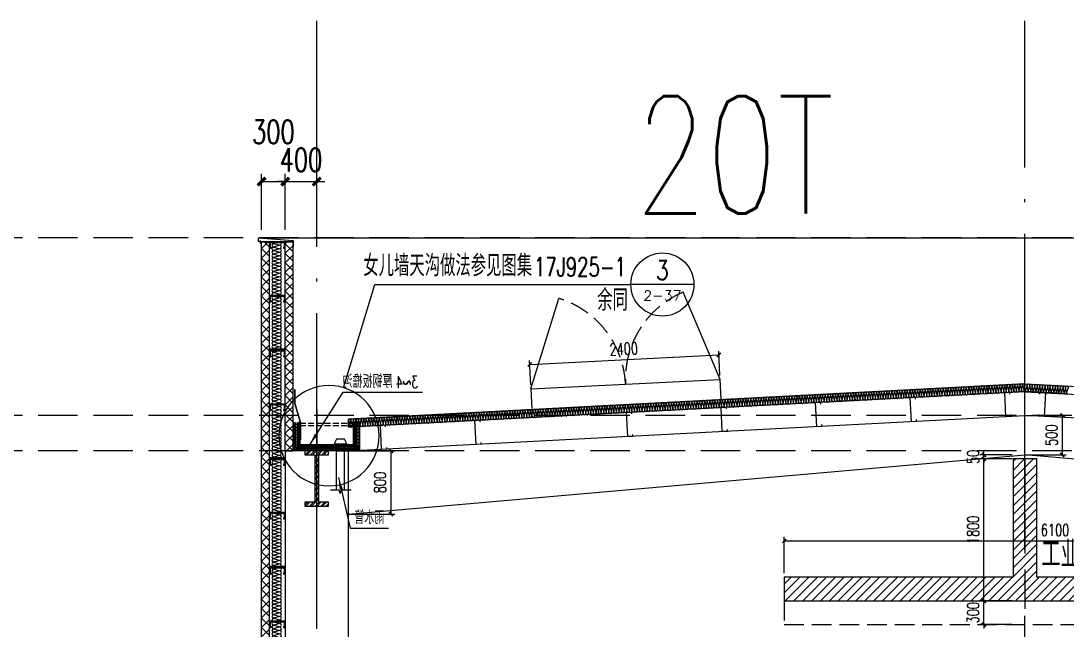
# Model space of a CAD drawing. Extents: x -1899985 to -450366, y 556196 to 2151267.
# Drawn here: x -676970 to -663710, y 581788 to 589505 of the extents above; entities that cross this region are included whole.
import ezdxf
from ezdxf.enums import TextEntityAlignment as Align

# ---------------------------------------------------------------- set-up
doc = ezdxf.new("R2010")
doc.units = 0
doc.header["$LTSCALE"] = 1000
doc.header["$MEASUREMENT"] = 0
for name, pattern in [('__DASH', [0.35, 0.25, -0.1]), ('DASH', [0.35, 0.25, -0.1]), ('DOTE', [2.42, 2, -0.2, 0.02, -0.2])]:
    doc.linetypes.add(name, pattern=pattern)
doc.layers.get('Defpoints').update_dxf_attribs({"color": 210})
for name, color, linetype in [('A-AXIS-DOTE', 14, 'DOTE'), ('A-AXIS-DP', 126, 'Continuous'), ('A-AXIS-SYMB', 3, 'Continuous'), ('A-HATCH-2', 251, 'Continuous'), ('A-LIN-V', 9, 'Continuous'), ('A-SFCE', 30, 'Continuous'), ('AS-COLN', 6, 'Continuous'), ('AS-WALL', 40, 'Continuous'), ('COLUMN', 9, 'Continuous'), ('DIM_LEAD', 3, 'Continuous'), ('DIM_SYMB', 3, 'Continuous'), ('PUB_HATCH', 8, 'Continuous'), ('PUB_TEXT', 7, 'Continuous'), ('建-墙-填充', 8, 'Continuous'), ('建-尺寸', 3, 'Continuous'), ('建-文字', 7, 'Continuous'), ('建-柱-钢', 9, 'Continuous')]:
    doc.layers.add(name, color=color, linetype=linetype)
doc.styles.add('_TCH_DIM', font='SIMPLEX', dxfattribs={"bigfont": 'GBCBIG'})
doc.styles.add('_TCH_DIM_T3', font='SIMPLEX', dxfattribs={"width": 0.705882, "bigfont": 'GBCBIG'})
doc.styles.add('A-DIM_T3', font='SIMPLEX', dxfattribs={"width": 0.705882, "bigfont": 'GBCBIG'})
doc.styles.add('A-STANDARD', font='SIMPLEX', dxfattribs={"bigfont": 'GBCBIG'})
doc.dimstyles.new('_TCH_ARCH&&100', dxfattribs={"dimtxt": 297.5, "dimasz": 100, "dimexe": 100, "dimexo": 100, "dimgap": 126.25, "dimtad": 1, "dimdec": 0, "dimzin": 0, "dimdsep": 46, "dimtxsty": '_TCH_DIM_T3', "dimblk": 'ARCHTICK', "dimcen": 0.09, "dimclrt": 7, "dimazin": 2, "dimtfac": 1, "dimtdec": 0, "dimtix": 1, "dimtmove": 2, "dimatfit": 3, "dimfxl": 0, "dimtolj": 1, "dimtzin": 0, "dimarcsym": 0})
doc.dimstyles.new('A-DIM&&50', dxfattribs={"dimtxt": 148.75, "dimasz": 50, "dimexe": 50, "dimexo": 50, "dimgap": 63.125, "dimtad": 1, "dimdec": 0, "dimzin": 0, "dimdsep": 46, "dimtxsty": 'A-DIM_T3', "dimblk": 'ARCHTICK', "dimcen": 0.09, "dimclrt": 7, "dimazin": 2, "dimtfac": 1, "dimtdec": 0, "dimtix": 1, "dimtmove": 2, "dimatfit": 3, "dimfxl": 0, "dimtolj": 1, "dimtzin": 0, "dimarcsym": 0})
pattern_1 = [(45, (60, 0), (-60.000061, 60.000061), []), (135, (60, 0), (-60.000061, -60.000061), [])]

# ---------------------------------------------------------------- blocks, each defined once
blk = doc.blocks.new('G$CBF9D2CED')
at = {"layer": '建-墙-填充'}
h = blk.add_hatch(dxfattribs=at)
h.set_pattern_fill('金属', color=256, scale=20, style=0)
h.set_pattern_definition([(45, (0, 0), (-35.3553, 35.3553), []), (45, (23.57, 0), (-35.3553, 35.3553), [])])
h.paths.add_polyline_path([(-150, 0), (-150, -50), (-25, -50), (-25, -650), (-150, -650), (-150, -700), (150, -700), (150, -650), (25, -650), (25, -50), (150, -50), (150, 0)])
at = {"layer": '建-柱-钢'}
for p, q in [((-150, 0), (-150, -50)), ((150, 0), (-150, 0)), ((150, -50), (150, 0)), ((-150, -50), (-25, -50)), ((-25, -50), (-25, -650)), ((25, -650), (25, -50)), ((25, -50), (150, -50)), ((-25, -650), (-150, -650)), ((-150, -650), (-150, -700)), ((150, -650), (25, -650)), ((150, -700), (150, -650)), ((-150, -700), (150, -700))]:
    blk.add_line(p, q, dxfattribs=at)
blk = doc.blocks.new('_ArchTick')
at = {"color": 0, "linetype": 'ByBlock', "const_width": 0.4}
blk.add_lwpolyline([(-0.5, -0.5), (0.5, 0.5)], dxfattribs=at)
blk = doc.blocks.new('*D485')
at = {"layer": 'Defpoints', "color": 0}
for p in [(-520, 2150), (-110, 2150), (-110, 2100)]:
    blk.add_point(p, dxfattribs=at)
at = {"layer": '建-尺寸', "color": 0, "lineweight": -2}
for p, q in [((-160, 2150), (-570, 2150)), ((-520, 2150), (-520, 2200)), ((-520, 2100), (-520, 2150)), ((-160, 2100), (-570, 2100)), ((-520, 2100), (-520, 2050))]:
    blk.add_line(p, q, dxfattribs=at)
at = {"layer": '建-尺寸', "color": 0, "lineweight": -2, "xscale": 50, "yscale": 50, "zscale": 50}
for p, rotation in [((-520, 2150), 270), ((-520, 2100), 90)]:
    blk.add_blockref('_ArchTick', p, dxfattribs=dict(at, rotation=rotation))
at = {"layer": '建-尺寸', "color": 7, "insert": (-657, 2125), "char_height": 148.8, "attachment_point": 5, "rotation": 90, "style": 'A-DIM_T3'}
blk.add_mtext('\\A1;50', dxfattribs=at)
blk = doc.blocks.new('*D486')
at = {"layer": 'Defpoints', "color": 0}
for p in [(-520, 2100), (-110, 2100), (-110, 300)]:
    blk.add_point(p, dxfattribs=at)
at = {"layer": '建-尺寸', "color": 0, "lineweight": -2}
for p, q in [((-160, 2100), (-570, 2100)), ((-520, 300), (-520, 2100)), ((-160, 300), (-570, 300))]:
    blk.add_line(p, q, dxfattribs=at)
at = {"layer": '建-尺寸', "color": 0, "lineweight": -2, "xscale": 50, "yscale": 50, "zscale": 50}
for p, rotation in [((-520, 2100), 90), ((-520, 300), 270)]:
    blk.add_blockref('_ArchTick', p, dxfattribs=dict(at, rotation=rotation))
at = {"layer": '建-尺寸', "color": 7, "insert": (-657, 1200), "char_height": 148.8, "attachment_point": 5, "rotation": 90, "style": 'A-DIM_T3'}
blk.add_mtext('\\A1;1800', dxfattribs=at)
blk = doc.blocks.new('*D487')
at = {"layer": 'Defpoints', "color": 0}
for p in [(-520, 300), (-110, 300), (-110, 0)]:
    blk.add_point(p, dxfattribs=at)
at = {"layer": '建-尺寸', "color": 0, "lineweight": -2}
for p, q in [((-160, 300), (-570, 300)), ((-520, 300), (-520, 350)), ((-520, 0), (-520, 300)), ((-160, 0), (-570, 0)), ((-520, 0), (-520, -50))]:
    blk.add_line(p, q, dxfattribs=at)
at = {"layer": '建-尺寸', "color": 0, "lineweight": -2, "xscale": 50, "yscale": 50, "zscale": 50}
for p, rotation in [((-520, 300), 270), ((-520, 0), 90)]:
    blk.add_blockref('_ArchTick', p, dxfattribs=dict(at, rotation=rotation))
at = {"layer": '建-尺寸', "color": 7, "insert": (-657, 150), "char_height": 148.8, "attachment_point": 5, "rotation": 90, "style": 'A-DIM_T3'}
blk.add_mtext('\\A1;300', dxfattribs=at)
blk = doc.blocks.new('*D488')
at = {"layer": 'Defpoints', "color": 0}
for p in [(3050, 1060), (-3050, 600), (3050, 600)]:
    blk.add_point(p, dxfattribs=at)
at = {"layer": '建-尺寸', "color": 0, "lineweight": -2}
for p, q in [((-3050, 650), (-3050, 1110)), ((3050, 650), (3050, 1110)), ((-3050, 1060), (3050, 1060))]:
    blk.add_line(p, q, dxfattribs=at)
at = {"layer": '建-尺寸', "color": 0, "lineweight": -2, "xscale": 50, "yscale": 50, "zscale": 50, "rotation": 180}
blk.add_blockref('_ArchTick', (-3050, 1060), dxfattribs=at)
at = {"layer": '建-尺寸', "color": 0, "lineweight": -2, "xscale": 50, "yscale": 50, "zscale": 50}
blk.add_blockref('_ArchTick', (3050, 1060), dxfattribs=at)
at = {"layer": '建-尺寸', "color": 7, "insert": (382, 1198), "char_height": 148.8, "attachment_point": 5, "style": 'A-DIM_T3'}
blk.add_mtext('\\A1;6100', dxfattribs=at)
blk = doc.blocks.new('CURVEPATTERNLIB$SYSLIB$岩棉板')
at = {"color": 0}
for p, q in [((0, -17), (12, -67)), ((12, -67), (24, -17))]:
    blk.add_line(p, q, dxfattribs=at)
for centre, start, end in [((12, -17), 0, 180), ((0, -67), 270, 0), ((24, -67), 180, 270)]:
    blk.add_arc(centre, 12, start, end, dxfattribs=at)
blk = doc.blocks.new('*D534')
at = {"layer": 'Defpoints', "color": 0}
for p in [(-759830, 584507), (-759305, 584507), (-759830, 584007)]:
    blk.add_point(p, dxfattribs=at)
at = {"layer": '建-尺寸', "color": 0, "lineweight": -2}
for p, q in [((-759780, 584507), (-759255, 584507)), ((-759305, 584007), (-759305, 584507)), ((-759780, 584007), (-759255, 584007))]:
    blk.add_line(p, q, dxfattribs=at)
at = {"layer": '建-尺寸', "color": 0, "lineweight": -2, "xscale": 50, "yscale": 50, "zscale": 50}
for p, rotation in [((-759305, 584507), 90), ((-759305, 584007), 270)]:
    blk.add_blockref('_ArchTick', p, dxfattribs=dict(at, rotation=rotation))
at = {"layer": '建-尺寸', "color": 7, "insert": (-759442, 584257), "char_height": 148.8, "attachment_point": 5, "rotation": 90, "style": 'A-DIM_T3'}
blk.add_mtext('\\A1;500', dxfattribs=at)
blk = doc.blocks.new('*D536')
at = {"layer": 'Defpoints', "color": 0}
for p in [(-768405, 584057), (-767814, 584057), (-768405, 583257)]:
    blk.add_point(p, dxfattribs=at)
at = {"layer": '建-尺寸', "color": 0, "lineweight": -2}
for p, q in [((-768355, 584057), (-767764, 584057)), ((-767814, 583257), (-767814, 584057)), ((-768355, 583257), (-767764, 583257))]:
    blk.add_line(p, q, dxfattribs=at)
at = {"layer": '建-尺寸', "color": 0, "lineweight": -2, "xscale": 50, "yscale": 50, "zscale": 50}
for p, rotation in [((-767814, 584057), 90), ((-767814, 583257), 270)]:
    blk.add_blockref('_ArchTick', p, dxfattribs=dict(at, rotation=rotation))
at = {"layer": '建-尺寸', "color": 7, "insert": (-767952, 583657), "char_height": 148.8, "attachment_point": 5, "rotation": 90, "style": 'A-DIM_T3'}
blk.add_mtext('\\A1;800', dxfattribs=at)
blk = doc.blocks.new('*D539')
at = {"layer": 'Defpoints', "color": 0}
for p in [(-1772730, 580856), (-1772720, 580546), (-1775119, 580472)]:
    blk.add_point(p, dxfattribs=at)
at = {"layer": '建-尺寸', "color": 0, "lineweight": -2}
for p, q in [((-1772722, 580596), (-1772731, 580906)), ((-1775121, 580522), (-1775130, 580832)), ((-1775129, 580782), (-1772730, 580856))]:
    blk.add_line(p, q, dxfattribs=at)
at = {"layer": '建-尺寸', "color": 0, "lineweight": -2, "xscale": 50, "yscale": 50, "zscale": 50}
for p, rotation in [((-1775129, 580782), 181.7756994795312), ((-1772730, 580856), 1.775699479531219)]:
    blk.add_blockref('_ArchTick', p, dxfattribs=dict(at, rotation=rotation))
at = {"layer": '建-尺寸', "color": 7, "insert": (-1773934, 580956), "char_height": 148.8, "attachment_point": 5, "rotation": 1.7757, "style": 'A-DIM_T3'}
blk.add_mtext('\\A1;2400', dxfattribs=at)
blk = doc.blocks.new('$LinePat$岩棉板')
at = {"color": 0}
for p, q in [((0, -17), (12, -67)), ((12, -67), (24, -17))]:
    blk.add_line(p, q, dxfattribs=at)
for points in [[(24, -1.5), (0, -1.5)], [(24, -84), (0, -84)]]:
    blk.add_lwpolyline(points)
for centre, start, end in [((12, -17), 0, 180), ((0, -67), 270, 0), ((24, -67), 180, 270)]:
    blk.add_arc(centre, 12, start, end, dxfattribs=at)
blk = doc.blocks.new('e5345454')
at = {"layer": 'A-LIN-V'}
h = blk.add_hatch(dxfattribs=at)
h.set_pattern_fill('金属', color=256, scale=10)
h.set_pattern_definition([(45, (350, 0), (-17.67766953, 17.67766953), []), (45, (361.785, 0), (-17.67766953, 17.67766953), [])])
h.paths.add_polyline_path([(1161309, -3405469), (1161299, -3405469), (1161299, -3405769), (1161999, -3405769), (1161999, -3405469), (1161989, -3405469), (1161989, -3405759), (1161309, -3405759)])
at = {"layer": 'A-AXIS-DOTE', "linetype": '__DASH', "ltscale": 2}
blk.add_line((1161774, -3405320), (1161774, -3406120), dxfattribs=at)
at = {"layer": 'A-LIN-V'}
for points in [[(1161309, -3405469), (1161299, -3405469), (1161299, -3405769), (1161999, -3405769), (1161999, -3405469), (1161989, -3405469), (1161989, -3405469), (1161989, -3405469), (1161989, -3405759), (1161309, -3405759), (1161309, -3405469)], [(1161394, -3405749), (1161424, -3405690), (1161524, -3405690), (1161554, -3405749), (1161394, -3405749)], [(1161426, -3405749), (1161426, -3406338)], [(1161526, -3405749), (1161526, -3406338)]]:
    blk.add_lwpolyline(points, dxfattribs=at)
at = {"layer": 'A-LIN-V', "linetype": 'DASH', "ltscale": 0.3}
for points in [[(1161989, -3405489), (1161309, -3405489)], [(1161989, -3405519), (1161309, -3405519)]]:
    blk.add_lwpolyline(points, dxfattribs=at)
at = {"layer": 'DIM_LEAD'}
for p, q in [((1161440, -3405093), (1160432, -3405093)), ((1161862, -3405760), (1161440, -3405093)), ((1161498, -3406175), (1161350, -3406817)), ((1161350, -3406817), (1160864, -3406817))]:
    blk.add_line(p, q, dxfattribs=at)
for points in [[(1161862, -3405760, 0, 40, 0), (1161782, -3405633, 0, 0, 0)], [(1161498, -3406175, 0, 40, 0), (1161464, -3406321, 0, 0, 0)]]:
    blk.add_lwpolyline(points, format="xyseb", dxfattribs=at)
at = {"layer": 'DIM_SYMB'}
blk.add_lwpolyline([(1161339, -3406338), (1161447, -3406338), (1161462, -3406296), (1161477, -3406380), (1161492, -3406338), (1161599, -3406338)], dxfattribs=at)
at = {"layer": 'A-LIN-V', "yscale": 0.7272727272727273, "zscale": 0.7272727272727273}
for p, xscale, rotation in [((1161229, -3405479), -0.7499999999999999, 90), ((1161229, -3405497), -0.7499999999999999, 90), ((1161229, -3405515), -0.7499999999999999, 90), ((1161229, -3405533), -0.7499999999999999, 90), ((1161229, -3405551), -0.7499999999999999, 90), ((1161229, -3405569), -0.7499999999999999, 90), ((1161229, -3405587), -0.7499999999999999, 90), ((1162069, -3405479), 0.7499999999999999, 270), ((1162069, -3405497), 0.7499999999999999, 270), ((1162069, -3405515), 0.7499999999999999, 270), ((1162069, -3405533), 0.7499999999999999, 270), ((1162069, -3405551), 0.7499999999999999, 270), ((1162069, -3405569), 0.7499999999999999, 270), ((1162069, -3405587), 0.7499999999999999, 270), ((1161229, -3405605), -0.7499999999999999, 90), ((1161229, -3405623), -0.7499999999999999, 90), ((1161229, -3405641), -0.7499999999999999, 90), ((1161229, -3405659), -0.7499999999999999, 90), ((1161229, -3405677), -0.7499999999999999, 90), ((1161229, -3405695), -0.7499999999999999, 90), ((1161229, -3405713), -0.7499999999999999, 90), ((1162069, -3405605), 0.7499999999999999, 270), ((1162069, -3405623), 0.7499999999999999, 270), ((1162069, -3405641), 0.7499999999999999, 270), ((1162069, -3405659), 0.7499999999999999, 270), ((1162069, -3405677), 0.7499999999999999, 270), ((1162069, -3405695), 0.7499999999999999, 270), ((1162069, -3405713), 0.7499999999999999, 270), ((1161229, -3405839), -0.7682291666666666, 180), ((1161229, -3405731), -0.7499999999999999, 90), ((1161229, -3405749), -0.7499999999999999, 90), ((1161229, -3405767), -0.7499999999999999, 90), ((1161229, -3405785), -0.7499999999999999, 90), ((1161229, -3405803), -0.7499999999999999, 90), ((1161229, -3405821), -0.7499999999999999, 90), ((1161247, -3405839), -0.7682291666666666, 180), ((1161265, -3405839), -0.7682291666666666, 180), ((1161284, -3405839), -0.7682291666666666, 180), ((1161302, -3405839), -0.7682291666666666, 180), ((1161321, -3405839), -0.7682291666666666, 180), ((1161339, -3405839), -0.7682291666666666, 180), ((1161358, -3405839), -0.7682291666666666, 180), ((1161376, -3405839), -0.7682291666666666, 180), ((1161395, -3405839), -0.7682291666666666, 180), ((1161413, -3405839), -0.7682291666666666, 180), ((1161431, -3405839), -0.7682291666666666, 180), ((1161450, -3405839), -0.7682291666666666, 180), ((1161468, -3405839), -0.7682291666666666, 180), ((1161487, -3405839), -0.7682291666666666, 180), ((1161505, -3405839), -0.7682291666666666, 180), ((1161541, -3405839), 0.73252688172043, 180), ((1161559, -3405839), 0.73252688172043, 180), ((1161576, -3405839), 0.73252688172043, 180), ((1161594, -3405839), 0.73252688172043, 180), ((1161611, -3405839), 0.73252688172043, 180), ((1161629, -3405839), 0.73252688172043, 180), ((1161647, -3405839), 0.73252688172043, 180), ((1161664, -3405839), 0.73252688172043, 180), ((1161682, -3405839), 0.73252688172043, 180), ((1161699, -3405839), 0.73252688172043, 180), ((1161717, -3405839), 0.73252688172043, 180), ((1161735, -3405839), 0.73252688172043, 180), ((1161752, -3405839), 0.73252688172043, 180), ((1161770, -3405839), 0.73252688172043, 180), ((1161787, -3405839), 0.73252688172043, 180), ((1161805, -3405839), 0.73252688172043, 180), ((1161822, -3405839), 0.73252688172043, 180), ((1161840, -3405839), 0.73252688172043, 180), ((1161858, -3405839), 0.73252688172043, 180), ((1161875, -3405839), 0.73252688172043, 180), ((1161893, -3405839), 0.73252688172043, 180), ((1161910, -3405839), 0.73252688172043, 180), ((1161928, -3405839), 0.73252688172043, 180), ((1161946, -3405839), 0.73252688172043, 180), ((1161963, -3405839), 0.73252688172043, 180), ((1161981, -3405839), 0.73252688172043, 180), ((1161998, -3405839), 0.73252688172043, 180), ((1162016, -3405839), 0.73252688172043, 180), ((1162069, -3405731), 0.7499999999999999, 270), ((1162069, -3405749), 0.7499999999999999, 270), ((1162069, -3405767), 0.7499999999999999, 270), ((1162069, -3405785), 0.7499999999999999, 270), ((1162069, -3405803), 0.7499999999999999, 270), ((1162069, -3405821), 0.7499999999999999, 270), ((1162033, -3405839), 0.73252688172043, 180), ((1162051, -3405839), 0.73252688172043, 180), ((1162069, -3405839), 0.73252688172043, 180)]:
    blk.add_blockref('$LinePat$岩棉板', p, dxfattribs=dict(at, xscale=xscale, rotation=rotation))
at = {"layer": 'PUB_TEXT', "style": '_TCH_DIM', "width": 0.705882}
blk.add_text('3~4', height=148.8, dxfattribs=at).set_placement((1160484, -3405041))
at = {"layer": 'PUB_TEXT', "style": '_TCH_DIM'}
for s, p in [('厚钢板檐沟', (1160814, -3405041)), ('雨水管', (1160917, -3406765))]:
    blk.add_text(s, height=168.8, dxfattribs=at).set_placement(p)
blk = doc.blocks.new('w432432')
at = {"layer": 'A-LIN-V', "color": 3, "const_width": 20}
blk.add_lwpolyline([(-1779789, 580840), (-1779789, 580660), (-1779715, 580413), (-1779715, 580194)], dxfattribs=at)
blk = doc.blocks.new('G$C59B9C3A2')
at = {"layer": 'A-LIN-V'}
blk.add_lwpolyline([(79, -17), (-334, -17)], dxfattribs=at)
at = {"layer": 'AS-WALL'}
blk.add_lwpolyline([(-334, -38), (-334, -5), (-358, -17), (-358, 33), (79, 0), (79, -84)], dxfattribs=at)
blk = doc.blocks.new('CURVEPATTERNLIB$SYSLIB$防水材料1')
at = {"layer": 'PUB_HATCH'}
h = blk.add_hatch(dxfattribs=at)
h.set_pattern_fill('ANSI31', color=256, scale=10, angle=90, style=0)
h.set_pattern_definition([(45, (-196995.837, -685381.036), (11.22532015, -11.22532015), [])])
h.paths.add_polyline_path([(35, 0), (0, 0), (0, -100), (35, -100), (35, -90), (30, -90), (30, -95), (5, -95), (5, -5), (30, -5), (30, -10), (35, -10)])
h = blk.add_hatch(dxfattribs=at)
h.set_pattern_fill('ANSI31', color=256, scale=10, angle=90, style=0)
h.set_pattern_definition([(45, (-196695.837, -685381.036), (11.22532015, -11.22532015), [])])
h.paths.add_polyline_path([(335, 0), (300, 0), (300, -100), (335, -100), (335, -90), (330, -90), (330, -95), (305, -95), (305, -5), (330, -5), (330, -10), (335, -10)])
at = {"layer": 'A-LIN-V', "extrusion": (-3.26108e-18, 2.41725e-31, -1)}
blk.add_line((600, 0), (600, -100), dxfattribs=at)
at = {"layer": 'A-LIN-V'}
for p, q in [((30, -10), (35, -10)), ((330, -10), (335, -10)), ((30, -90), (35, -90)), ((330, -90), (335, -90))]:
    blk.add_line(p, q, dxfattribs=at)
at = {"layer": 'A-LIN-V', "extrusion": (-3.26108e-18, 2.41725e-31, -1)}
for points in [[(-35, -10), (-35, 0), (0, 0), (0, -100), (-35, -100), (-35, -90)], [(-335, -10), (-335, 0), (-300, 0), (-300, -100), (-335, -100), (-335, -90)], [(-30, -10), (-30, -5), (-5, -5), (-5, -95), (-30, -95), (-30, -90)], [(-330, -10), (-330, -5), (-305, -5), (-305, -95), (-330, -95), (-330, -90)]]:
    blk.add_lwpolyline(points, dxfattribs=at)
at = {"layer": 'A-LIN-V', "xscale": 0.8142221102150538, "yscale": 0.8108108108108109, "zscale": 0.8142221102150538}
for p in [(0, -20.1), (19.5, -20.1), (39.1, -20.1), (58.6, -20.1), (78.2, -20.1), (97.7, -20.1), (117.2, -20.1), (136.8, -20.1), (156.3, -20.1), (175.9, -20.1), (195.4, -20.1), (215, -20.1), (234.5, -20.1), (254, -20.1), (273.6, -20.1), (293.1, -20.1), (312.7, -20.1), (332.2, -20.1), (351.7, -20.1), (371.3, -20.1), (390.8, -20.1), (410.4, -20.1), (429.9, -20.1), (449.5, -20.1), (469, -20.1), (488.5, -20.1), (508.1, -20.1), (527.6, -20.1), (547.2, -20.1), (566.7, -20.1), (586.2, -20.1)]:
    blk.add_blockref('CURVEPATTERNLIB$SYSLIB$岩棉板', p, dxfattribs=at)
blk = doc.blocks.new('e54645')
at = {"layer": 'PUB_HATCH'}
h = blk.add_hatch(dxfattribs=at)
h.set_pattern_fill('多孔材料', color=256, scale=30, style=0)
h.set_pattern_definition(pattern_1)
h.paths.add_polyline_path([(-1138445, 580407), (-1138445, 585907), (-1138545, 585907), (-1138545, 580407)])
h = blk.add_hatch(dxfattribs=at)
h.set_pattern_fill('多孔材料', color=256, scale=30, style=0)
h.set_pattern_definition(pattern_1)
h.paths.add_polyline_path([(-1138145, 583257), (-1138145, 585907), (-1138245, 585907), (-1138245, 583257)])
at = {"layer": 'AS-WALL'}
for p, q in [((-1138545, 580407), (-1138545, 585907)), ((-1138545, 585907), (-1138445, 585907)), ((-1138445, 580407), (-1138445, 585907)), ((-1138245, 583257), (-1138245, 585907)), ((-1138245, 585907), (-1138145, 585907)), ((-1138145, 583257), (-1138145, 585907)), ((-1138245, 583257), (-1138145, 583257))]:
    blk.add_line(p, q, dxfattribs=at)
at = {"layer": 'COLUMN'}
blk.add_lwpolyline([(-1138245, 582457), (-1138245, 567627)], dxfattribs=at)
at = {"layer": 'A-HATCH-2', "xscale": 2.26979623420175, "yscale": 1.999999999990687, "zscale": 1.999999999990687, "rotation": 269.9999999986393}
for p in [(-1138245, 585907), (-1138245, 584532), (-1138245, 583157), (-1138245, 581782)]:
    blk.add_blockref('CURVEPATTERNLIB$SYSLIB$防水材料1', p, dxfattribs=at)
at = {"layer": 'A-LIN-V'}
blk.add_blockref('G$C59B9C3A2', (-1138225, 585924), dxfattribs=at)
blk = doc.blocks.new('*D378')
at = {"layer": 'A-AXIS-DP', "color": 0, "lineweight": -2}
for p, q in [((-673920, 586857), (-673920, 587570)), ((-673620, 586857), (-673620, 587570)), ((-673920, 587470), (-673620, 587470))]:
    blk.add_line(p, q, dxfattribs=at)
at = {"layer": 'Defpoints', "color": 0}
for p in [(-673620, 587470), (-673920, 586757), (-673620, 586757)]:
    blk.add_point(p, dxfattribs=at)
at = {"layer": 'A-AXIS-DP', "color": 0, "lineweight": -2, "xscale": 100, "yscale": 100, "zscale": 100, "rotation": 180}
blk.add_blockref('_ArchTick', (-673920, 587470), dxfattribs=at)
at = {"layer": 'A-AXIS-DP', "color": 0, "lineweight": -2, "xscale": 100, "yscale": 100, "zscale": 100}
blk.add_blockref('_ArchTick', (-673620, 587470), dxfattribs=at)
at = {"layer": 'A-AXIS-DP', "color": 7, "insert": (-673770, 588100), "char_height": 297.5, "attachment_point": 5, "style": '_TCH_DIM_T3'}
blk.add_mtext('\\A1;300', dxfattribs=at)
blk = doc.blocks.new('*D379')
at = {"layer": 'A-AXIS-DP', "color": 0, "lineweight": -2}
for p, q in [((-673620, 586857), (-673620, 587570)), ((-673220, 586857), (-673220, 587570)), ((-673620, 587470), (-673720, 587470)), ((-673620, 587470), (-673220, 587470)), ((-673220, 587470), (-673120, 587470))]:
    blk.add_line(p, q, dxfattribs=at)
at = {"layer": 'Defpoints', "color": 0}
for p in [(-673220, 587470), (-673620, 586757), (-673220, 586757)]:
    blk.add_point(p, dxfattribs=at)
at = {"layer": 'A-AXIS-DP', "color": 0, "lineweight": -2, "xscale": 100, "yscale": 100, "zscale": 100}
blk.add_blockref('_ArchTick', (-673620, 587470), dxfattribs=at)
at = {"layer": 'A-AXIS-DP', "color": 0, "lineweight": -2, "xscale": 100, "yscale": 100, "zscale": 100, "rotation": 180}
blk.add_blockref('_ArchTick', (-673220, 587470), dxfattribs=at)
at = {"layer": 'A-AXIS-DP', "color": 7, "insert": (-673420, 587745), "char_height": 297.5, "attachment_point": 5, "style": '_TCH_DIM_T3'}
blk.add_mtext('\\A1;400', dxfattribs=at)
blk = doc.blocks.new('G$C2C10B007')
at = {"layer": 'A-LIN-V'}
h = blk.add_hatch(dxfattribs=at)
h.set_pattern_fill('ANSI31', color=252, scale=50)
h.set_pattern_definition([(45, (0, 400), (-56.1266, 56.1266), [])])
h.paths.add_polyline_path([(-150, 600), (-3050, 600), (-3050, 300), (3050, 300), (3050, 600), (150, 600), (150, 2100), (-150, 2100)])
at = {"layer": 'A-AXIS-DOTE', "linetype": '__DASH', "ltscale": 2}
blk.add_lwpolyline([(0, 2100), (0, 100)], dxfattribs=at)
at = {"layer": 'A-LIN-V'}
blk.add_lwpolyline([(-150, 600), (-3050, 600), (-3050, 300), (3050, 300), (3050, 600), (150, 600), (150, 2100), (-150, 2100), (-150, 600)], dxfattribs=at)
at = {"layer": 'A-SFCE', "linetype": 'DASH'}
for p, q in [((-3050, 300), (-3050, 0)), ((3050, 300), (3050, 0)), ((-3050, 0), (3050, 0))]:
    blk.add_line(p, q, dxfattribs=at)
at = {"layer": '建-文字', "style": 'A-STANDARD'}
blk.add_text('工业风扇', height=337.59, dxfattribs=at).set_placement((210.4, 722.5))
at = {"layer": '建-尺寸'}
for p1, p2, picture, middle in [((-110, 2100), (-110, 2150), '*D485', (-657.1, 2125)), ((-110, 300), (-110, 2100), '*D486', (-657.1, 1200)), ((-110, 0), (-110, 300), '*D487', (-657.1, 150))]:
    dim = blk.add_aligned_dim(p1=p1, p2=p2, distance=409.6, dimstyle='A-DIM&&50', dxfattribs=at)
    dim.commit()
    dim.dimension.update_dxf_attribs({"geometry": picture, "text_midpoint": middle})
dim = blk.add_linear_dim(base=(3050, 1060.2), p1=(-3050, 600), p2=(3050, 600), angle=0, dimstyle='A-DIM&&50', dxfattribs=at)
dim.commit()
dim.dimension.update_dxf_attribs({"geometry": '*D488', "text_midpoint": (382.4, 1197.7), "dimtype": 161})
blk = doc.blocks.new('w432424324')
at = {"layer": 'A-AXIS-DOTE', "ltscale": 2}
blk.add_line((-759779.7, 577969.1), (-759779.7, 589505.1), dxfattribs=at)
at = {"layer": 'A-LIN-V', "color": 2}
for p, q in [((-768354.7, 584057.5), (-759779.7, 584507.5)), ((-751204.7, 584057.5), (-759779.7, 584507.5)), ((-768354.7, 583257.5), (-759779.7, 584007.5)), ((-751204.7, 583257.5), (-759779.7, 584007.5))]:
    blk.add_line(p, q, dxfattribs=at)
at = {"layer": 'A-LIN-V'}
for points in [[(-759968.7, 584777.8), (-759969.7, 584797.7), (-760039.6, 584794.2), (-760024.5, 584494.6), (-759954.6, 584498.1), (-759955.6, 584518.1)], [(-759590.7, 584777.8), (-759589.7, 584797.7), (-759519.7, 584794.2), (-759534.8, 584494.6), (-759604.7, 584498.1), (-759603.7, 584518.1)], [(-762365.4, 584652), (-762366.4, 584672), (-762436.3, 584668.4), (-762421.2, 584368.8), (-762351.3, 584372.3), (-762352.3, 584392.3)], [(-761167, 584714.9), (-761168, 584734.9), (-761237.9, 584731.3), (-761222.9, 584431.7), (-761152.9, 584435.2), (-761153.9, 584455.2)], [(-764762.1, 584526.2), (-764763.1, 584546.2), (-764833, 584542.7), (-764817.9, 584243.1), (-764748, 584246.6), (-764749, 584266.5)], [(-763563.6, 584589.1), (-763564.6, 584609.1), (-763634.5, 584605.6), (-763619.4, 584305.9), (-763549.5, 584309.5), (-763550.5, 584329.4)], [(-767881.8, 584362.5), (-767882.8, 584382.5), (-767952.7, 584379), (-767937.6, 584079.3), (-767867.7, 584082.9), (-767868.7, 584102.8)], [(-766683.4, 584425.4), (-766684.4, 584445.4), (-766754.3, 584441.8), (-766739.3, 584142.2), (-766669.3, 584145.7), (-766670.3, 584165.7)]]:
    blk.add_lwpolyline(points, dxfattribs=at)
at = {"layer": 'AS-COLN'}
for p, q in [((-759779.7, 584908), (-768353.6, 584458.1)), ((-759779.7, 584908), (-751206, 584458.1)), ((-759779.7, 584807.8), (-768354.6, 584357.8)), ((-759779.7, 584807.8), (-751205.7, 584357.9)), ((-768354.6, 584357.8), (-768353.6, 584458.1))]:
    blk.add_line(p, q, dxfattribs=at)
at = {"layer": 'COLUMN'}
blk.add_lwpolyline([(-769154.7, 584057.5), (-769154.7, 568257.5), (-768354.7, 568257.5), (-768354.7, 584057.5)], close=True, dxfattribs=at)
at = {"layer": 'A-HATCH-2', "yscale": 1.351351351351351, "zscale": 1.351351351351351}
for p, xscale, rotation in [((-760297, 584887.9), 1.355880551215356, 3.004242377005823), ((-760264.5, 584889.6), 1.355880551215356, 3.004242377005823), ((-760232, 584891.3), 1.355880551215356, 3.004242377005823), ((-760199.5, 584893), 1.355880551215356, 3.004242377005823), ((-760167, 584894.7), 1.355880551215356, 3.004242377005823), ((-760134.5, 584896.4), 1.355880551215356, 3.004242377005823), ((-760102, 584898.1), 1.355880551215356, 3.004242377005823), ((-760069.5, 584899.8), 1.355880551215356, 3.004242377005823), ((-760037, 584901.5), 1.355880551215356, 3.004242377005823), ((-760004.5, 584903.2), 1.355880551215356, 3.004242377005823), ((-759972, 584904.9), 1.355880551215356, 3.004242377005823), ((-759939.5, 584906.6), 1.355880551215356, 3.004242377005823), ((-759907, 584908.4), 1.355880551215356, 3.004242377005823), ((-759874.5, 584910.1), 1.355880551215356, 3.004242377005823), ((-759842, 584911.8), 1.355880551215356, 3.004242377005823), ((-759809.5, 584913.5), 1.355880551215356, 3.004242377005823), ((-759749.8, 584913.5), -1.355880551215356, 356.9957576229942), ((-759717.3, 584911.8), -1.355880551215356, 356.9957576229942), ((-759684.8, 584910.1), -1.355880551215356, 356.9957576229942), ((-759652.3, 584908.4), -1.355880551215356, 356.9957576229942), ((-759619.8, 584906.6), -1.355880551215356, 356.9957576229942), ((-759587.3, 584904.9), -1.355880551215356, 356.9957576229942), ((-759554.8, 584903.2), -1.355880551215356, 356.9957576229942), ((-759522.3, 584901.5), -1.355880551215356, 356.9957576229942), ((-759489.8, 584899.8), -1.355880551215356, 356.9957576229942), ((-759457.3, 584898.1), -1.355880551215356, 356.9957576229942), ((-759424.8, 584896.4), -1.355880551215356, 356.9957576229942), ((-759392.3, 584894.7), -1.355880551215356, 356.9957576229942), ((-759359.8, 584893), -1.355880551215356, 356.9957576229942), ((-759327.3, 584891.3), -1.355880551215356, 356.9957576229942), ((-759294.8, 584889.6), -1.355880551215356, 356.9957576229942), ((-759262.3, 584887.9), -1.355880551215356, 356.9957576229942), ((-762831.7, 584754.9), 1.355880551215356, 3.004242377005823), ((-762799.2, 584756.6), 1.355880551215356, 3.004242377005823), ((-762766.7, 584758.3), 1.355880551215356, 3.004242377005823), ((-762734.2, 584760), 1.355880551215356, 3.004242377005823), ((-762701.7, 584761.7), 1.355880551215356, 3.004242377005823), ((-762669.2, 584763.4), 1.355880551215356, 3.004242377005823), ((-762636.7, 584765.1), 1.355880551215356, 3.004242377005823), ((-762604.2, 584766.8), 1.355880551215356, 3.004242377005823), ((-762571.7, 584768.5), 1.355880551215356, 3.004242377005823), ((-762539.2, 584770.2), 1.355880551215356, 3.004242377005823), ((-762506.7, 584771.9), 1.355880551215356, 3.004242377005823), ((-762474.2, 584773.6), 1.355880551215356, 3.004242377005823), ((-762441.7, 584775.3), 1.355880551215356, 3.004242377005823), ((-762409.2, 584777), 1.355880551215356, 3.004242377005823), ((-762376.8, 584778.7), 1.355880551215356, 3.004242377005823), ((-762344.3, 584780.4), 1.355880551215356, 3.004242377005823), ((-762311.8, 584782.1), 1.355880551215356, 3.004242377005823), ((-762279.3, 584783.9), 1.355880551215356, 3.004242377005823), ((-762246.8, 584785.6), 1.355880551215356, 3.004242377005823), ((-762214.3, 584787.3), 1.355880551215356, 3.004242377005823), ((-762181.8, 584789), 1.355880551215356, 3.004242377005823), ((-762149.3, 584790.7), 1.355880551215356, 3.004242377005823), ((-762116.8, 584792.4), 1.355880551215356, 3.004242377005823), ((-762084.3, 584794.1), 1.355880551215356, 3.004242377005823), ((-762051.8, 584795.8), 1.355880551215356, 3.004242377005823), ((-762019.3, 584797.5), 1.355880551215356, 3.004242377005823), ((-761986.8, 584799.2), 1.355880551215356, 3.004242377005823), ((-761954.3, 584800.9), 1.355880551215356, 3.004242377005823), ((-761921.8, 584802.6), 1.355880551215356, 3.004242377005823), ((-761889.3, 584804.3), 1.355880551215356, 3.004242377005823), ((-761856.8, 584806), 1.355880551215356, 3.004242377005823), ((-761824.3, 584807.7), 1.355880551215356, 3.004242377005823), ((-761791.8, 584809.4), 1.355880551215356, 3.004242377005823), ((-761759.3, 584811.1), 1.355880551215356, 3.004242377005823), ((-761726.8, 584812.8), 1.355880551215356, 3.004242377005823), ((-761694.3, 584814.5), 1.355880551215356, 3.004242377005823), ((-761661.8, 584816.3), 1.355880551215356, 3.004242377005823), ((-761629.3, 584818), 1.355880551215356, 3.004242377005823), ((-761596.8, 584819.7), 1.355880551215356, 3.004242377005823), ((-761564.3, 584821.4), 1.355880551215356, 3.004242377005823), ((-761531.8, 584823.1), 1.355880551215356, 3.004242377005823), ((-761499.3, 584824.8), 1.355880551215356, 3.004242377005823), ((-761466.9, 584826.5), 1.355880551215356, 3.004242377005823), ((-761434.4, 584828.2), 1.355880551215356, 3.004242377005823), ((-761401.9, 584829.9), 1.355880551215356, 3.004242377005823), ((-761369.4, 584831.6), 1.355880551215356, 3.004242377005823), ((-761336.9, 584833.3), 1.355880551215356, 3.004242377005823), ((-761304.4, 584835), 1.355880551215356, 3.004242377005823), ((-761271.9, 584836.7), 1.355880551215356, 3.004242377005823), ((-761239.4, 584838.4), 1.355880551215356, 3.004242377005823), ((-761206.9, 584840.1), 1.355880551215356, 3.004242377005823), ((-761174.4, 584841.8), 1.355880551215356, 3.004242377005823), ((-761141.9, 584843.5), 1.355880551215356, 3.004242377005823), ((-761109.4, 584845.2), 1.355880551215356, 3.004242377005823), ((-761076.9, 584847), 1.355880551215356, 3.004242377005823), ((-761044.4, 584848.7), 1.355880551215356, 3.004242377005823), ((-761011.9, 584850.4), 1.355880551215356, 3.004242377005823), ((-760979.4, 584852.1), 1.355880551215356, 3.004242377005823), ((-760946.9, 584853.8), 1.355880551215356, 3.004242377005823), ((-760914.4, 584855.5), 1.355880551215356, 3.004242377005823), ((-760881.9, 584857.2), 1.355880551215356, 3.004242377005823), ((-760849.4, 584858.9), 1.355880551215356, 3.004242377005823), ((-760816.9, 584860.6), 1.355880551215356, 3.004242377005823), ((-760784.4, 584862.3), 1.355880551215356, 3.004242377005823), ((-760751.9, 584864), 1.355880551215356, 3.004242377005823), ((-760719.4, 584865.7), 1.355880551215356, 3.004242377005823), ((-760686.9, 584867.4), 1.355880551215356, 3.004242377005823), ((-760654.4, 584869.1), 1.355880551215356, 3.004242377005823), ((-760621.9, 584870.8), 1.355880551215356, 3.004242377005823), ((-760589.4, 584872.5), 1.355880551215356, 3.004242377005823), ((-760557, 584874.2), 1.355880551215356, 3.004242377005823), ((-760524.5, 584875.9), 1.355880551215356, 3.004242377005823), ((-760492, 584877.7), 1.355880551215356, 3.004242377005823), ((-760459.5, 584879.4), 1.355880551215356, 3.004242377005823), ((-760427, 584881.1), 1.355880551215356, 3.004242377005823), ((-760394.5, 584882.8), 1.355880551215356, 3.004242377005823), ((-760362, 584884.5), 1.355880551215356, 3.004242377005823), ((-760329.5, 584886.2), 1.355880551215356, 3.004242377005823), ((-759229.8, 584886.2), -1.355880551215356, 356.9957576229942), ((-765366.4, 584621.8), 1.355880551215356, 3.004242377005823), ((-765333.9, 584623.5), 1.355880551215356, 3.004242377005823), ((-765301.4, 584625.2), 1.355880551215356, 3.004242377005823), ((-765268.9, 584626.9), 1.355880551215356, 3.004242377005823), ((-765236.4, 584628.7), 1.355880551215356, 3.004242377005823), ((-765203.9, 584630.4), 1.355880551215356, 3.004242377005823), ((-765171.4, 584632.1), 1.355880551215356, 3.004242377005823), ((-765138.9, 584633.8), 1.355880551215356, 3.004242377005823), ((-765106.4, 584635.5), 1.355880551215356, 3.004242377005823), ((-765074, 584637.2), 1.355880551215356, 3.004242377005823), ((-765041.5, 584638.9), 1.355880551215356, 3.004242377005823), ((-765009, 584640.6), 1.355880551215356, 3.004242377005823), ((-764976.5, 584642.3), 1.355880551215356, 3.004242377005823), ((-764944, 584644), 1.355880551215356, 3.004242377005823), ((-764911.5, 584645.7), 1.355880551215356, 3.004242377005823), ((-764879, 584647.4), 1.355880551215356, 3.004242377005823), ((-764846.5, 584649.1), 1.355880551215356, 3.004242377005823), ((-764814, 584650.8), 1.355880551215356, 3.004242377005823), ((-764781.5, 584652.5), 1.355880551215356, 3.004242377005823), ((-764749, 584654.2), 1.355880551215356, 3.004242377005823), ((-764716.5, 584655.9), 1.355880551215356, 3.004242377005823), ((-764684, 584657.6), 1.355880551215356, 3.004242377005823), ((-764651.5, 584659.4), 1.355880551215356, 3.004242377005823), ((-764619, 584661.1), 1.355880551215356, 3.004242377005823), ((-764586.5, 584662.8), 1.355880551215356, 3.004242377005823), ((-764554, 584664.5), 1.355880551215356, 3.004242377005823), ((-764521.5, 584666.2), 1.355880551215356, 3.004242377005823), ((-764489, 584667.9), 1.355880551215356, 3.004242377005823), ((-764456.5, 584669.6), 1.355880551215356, 3.004242377005823), ((-764424, 584671.3), 1.355880551215356, 3.004242377005823), ((-764391.5, 584673), 1.355880551215356, 3.004242377005823), ((-764359, 584674.7), 1.355880551215356, 3.004242377005823), ((-764326.5, 584676.4), 1.355880551215356, 3.004242377005823), ((-764294, 584678.1), 1.355880551215356, 3.004242377005823), ((-764261.5, 584679.8), 1.355880551215356, 3.004242377005823), ((-764229, 584681.5), 1.355880551215356, 3.004242377005823), ((-764196.5, 584683.2), 1.355880551215356, 3.004242377005823), ((-764164.1, 584684.9), 1.355880551215356, 3.004242377005823), ((-764131.6, 584686.6), 1.355880551215356, 3.004242377005823), ((-764099.1, 584688.3), 1.355880551215356, 3.004242377005823), ((-764066.6, 584690), 1.355880551215356, 3.004242377005823), ((-764034.1, 584691.8), 1.355880551215356, 3.004242377005823), ((-764001.6, 584693.5), 1.355880551215356, 3.004242377005823), ((-763969.1, 584695.2), 1.355880551215356, 3.004242377005823), ((-763936.6, 584696.9), 1.355880551215356, 3.004242377005823), ((-763904.1, 584698.6), 1.355880551215356, 3.004242377005823), ((-763871.6, 584700.3), 1.355880551215356, 3.004242377005823), ((-763839.1, 584702), 1.355880551215356, 3.004242377005823), ((-763806.6, 584703.7), 1.355880551215356, 3.004242377005823), ((-763774.1, 584705.4), 1.355880551215356, 3.004242377005823), ((-763741.6, 584707.1), 1.355880551215356, 3.004242377005823), ((-763709.1, 584708.8), 1.355880551215356, 3.004242377005823), ((-763676.6, 584710.5), 1.355880551215356, 3.004242377005823), ((-763644.1, 584712.2), 1.355880551215356, 3.004242377005823), ((-763611.6, 584713.9), 1.355880551215356, 3.004242377005823), ((-763579.1, 584715.6), 1.355880551215356, 3.004242377005823), ((-763546.6, 584717.3), 1.355880551215356, 3.004242377005823), ((-763514.1, 584719), 1.355880551215356, 3.004242377005823), ((-763481.6, 584720.7), 1.355880551215356, 3.004242377005823), ((-763449.1, 584722.5), 1.355880551215356, 3.004242377005823), ((-763416.6, 584724.2), 1.355880551215356, 3.004242377005823), ((-763384.1, 584725.9), 1.355880551215356, 3.004242377005823), ((-763351.6, 584727.6), 1.355880551215356, 3.004242377005823), ((-763319.1, 584729.3), 1.355880551215356, 3.004242377005823), ((-763286.6, 584731), 1.355880551215356, 3.004242377005823), ((-763254.2, 584732.7), 1.355880551215356, 3.004242377005823), ((-763221.7, 584734.4), 1.355880551215356, 3.004242377005823), ((-763189.2, 584736.1), 1.355880551215356, 3.004242377005823), ((-763156.7, 584737.8), 1.355880551215356, 3.004242377005823), ((-763124.2, 584739.5), 1.355880551215356, 3.004242377005823), ((-763091.7, 584741.2), 1.355880551215356, 3.004242377005823), ((-763059.2, 584742.9), 1.355880551215356, 3.004242377005823), ((-763026.7, 584744.6), 1.355880551215356, 3.004242377005823), ((-762994.2, 584746.3), 1.355880551215356, 3.004242377005823), ((-762961.7, 584748), 1.355880551215356, 3.004242377005823), ((-762929.2, 584749.7), 1.355880551215356, 3.004242377005823), ((-762896.7, 584751.4), 1.355880551215356, 3.004242377005823), ((-762864.2, 584753.2), 1.355880551215356, 3.004242377005823), ((-767901.1, 584488.8), 1.355880551215356, 3.004242377005823), ((-767868.6, 584490.5), 1.355880551215356, 3.004242377005823), ((-767836.1, 584492.2), 1.355880551215356, 3.004242377005823), ((-767803.7, 584493.9), 1.355880551215356, 3.004242377005823), ((-767771.2, 584495.6), 1.355880551215356, 3.004242377005823), ((-767738.7, 584497.3), 1.355880551215356, 3.004242377005823), ((-767706.2, 584499), 1.355880551215356, 3.004242377005823), ((-767673.7, 584500.7), 1.355880551215356, 3.004242377005823), ((-767641.2, 584502.4), 1.355880551215356, 3.004242377005823), ((-767608.7, 584504.2), 1.355880551215356, 3.004242377005823), ((-767576.2, 584505.9), 1.355880551215356, 3.004242377005823), ((-767543.7, 584507.6), 1.355880551215356, 3.004242377005823), ((-767511.2, 584509.3), 1.355880551215356, 3.004242377005823), ((-767478.7, 584511), 1.355880551215356, 3.004242377005823), ((-767446.2, 584512.7), 1.355880551215356, 3.004242377005823), ((-767413.7, 584514.4), 1.355880551215356, 3.004242377005823), ((-767381.2, 584516.1), 1.355880551215356, 3.004242377005823), ((-767348.7, 584517.8), 1.355880551215356, 3.004242377005823), ((-767316.2, 584519.5), 1.355880551215356, 3.004242377005823), ((-767283.7, 584521.2), 1.355880551215356, 3.004242377005823), ((-767251.2, 584522.9), 1.355880551215356, 3.004242377005823), ((-767218.7, 584524.6), 1.355880551215356, 3.004242377005823), ((-767186.2, 584526.3), 1.355880551215356, 3.004242377005823), ((-767153.7, 584528), 1.355880551215356, 3.004242377005823), ((-767121.2, 584529.7), 1.355880551215356, 3.004242377005823), ((-767088.7, 584531.4), 1.355880551215356, 3.004242377005823), ((-767056.2, 584533.1), 1.355880551215356, 3.004242377005823), ((-767023.7, 584534.9), 1.355880551215356, 3.004242377005823), ((-766991.2, 584536.6), 1.355880551215356, 3.004242377005823), ((-766958.7, 584538.3), 1.355880551215356, 3.004242377005823), ((-766926.2, 584540), 1.355880551215356, 3.004242377005823), ((-766893.8, 584541.7), 1.355880551215356, 3.004242377005823), ((-766861.3, 584543.4), 1.355880551215356, 3.004242377005823), ((-766828.8, 584545.1), 1.355880551215356, 3.004242377005823), ((-766796.3, 584546.8), 1.355880551215356, 3.004242377005823), ((-766763.8, 584548.5), 1.355880551215356, 3.004242377005823), ((-766731.3, 584550.2), 1.355880551215356, 3.004242377005823), ((-766698.8, 584551.9), 1.355880551215356, 3.004242377005823), ((-766666.3, 584553.6), 1.355880551215356, 3.004242377005823), ((-766633.8, 584555.3), 1.355880551215356, 3.004242377005823), ((-766601.3, 584557), 1.355880551215356, 3.004242377005823), ((-766568.8, 584558.7), 1.355880551215356, 3.004242377005823), ((-766536.3, 584560.4), 1.355880551215356, 3.004242377005823), ((-766503.8, 584562.1), 1.355880551215356, 3.004242377005823), ((-766471.3, 584563.8), 1.355880551215356, 3.004242377005823), ((-766438.8, 584565.5), 1.355880551215356, 3.004242377005823), ((-766406.3, 584567.3), 1.355880551215356, 3.004242377005823), ((-766373.8, 584569), 1.355880551215356, 3.004242377005823), ((-766341.3, 584570.7), 1.355880551215356, 3.004242377005823), ((-766308.8, 584572.4), 1.355880551215356, 3.004242377005823), ((-766276.3, 584574.1), 1.355880551215356, 3.004242377005823), ((-766243.8, 584575.8), 1.355880551215356, 3.004242377005823), ((-766211.3, 584577.5), 1.355880551215356, 3.004242377005823), ((-766178.8, 584579.2), 1.355880551215356, 3.004242377005823), ((-766146.3, 584580.9), 1.355880551215356, 3.004242377005823), ((-766113.8, 584582.6), 1.355880551215356, 3.004242377005823), ((-766081.3, 584584.3), 1.355880551215356, 3.004242377005823), ((-766048.8, 584586), 1.355880551215356, 3.004242377005823), ((-766016.3, 584587.7), 1.355880551215356, 3.004242377005823), ((-765983.9, 584589.4), 1.355880551215356, 3.004242377005823), ((-765951.4, 584591.1), 1.355880551215356, 3.004242377005823), ((-765918.9, 584592.8), 1.355880551215356, 3.004242377005823), ((-765886.4, 584594.5), 1.355880551215356, 3.004242377005823), ((-765853.9, 584596.2), 1.355880551215356, 3.004242377005823), ((-765821.4, 584598), 1.355880551215356, 3.004242377005823), ((-765788.9, 584599.7), 1.355880551215356, 3.004242377005823), ((-765756.4, 584601.4), 1.355880551215356, 3.004242377005823), ((-765723.9, 584603.1), 1.355880551215356, 3.004242377005823), ((-765691.4, 584604.8), 1.355880551215356, 3.004242377005823), ((-765658.9, 584606.5), 1.355880551215356, 3.004242377005823), ((-765626.4, 584608.2), 1.355880551215356, 3.004242377005823), ((-765593.9, 584609.9), 1.355880551215356, 3.004242377005823), ((-765561.4, 584611.6), 1.355880551215356, 3.004242377005823), ((-765528.9, 584613.3), 1.355880551215356, 3.004242377005823), ((-765496.4, 584615), 1.355880551215356, 3.004242377005823), ((-765463.9, 584616.7), 1.355880551215356, 3.004242377005823), ((-765431.4, 584618.4), 1.355880551215356, 3.004242377005823), ((-765398.9, 584620.1), 1.355880551215356, 3.004242377005823), ((-768356.1, 584464.9), 1.355880551215356, 3.004242377005823), ((-768323.6, 584466.6), 1.355880551215356, 3.004242377005823), ((-768291.1, 584468.3), 1.355880551215356, 3.004242377005823), ((-768258.6, 584470), 1.355880551215356, 3.004242377005823), ((-768226.1, 584471.7), 1.355880551215356, 3.004242377005823), ((-768193.6, 584473.5), 1.355880551215356, 3.004242377005823), ((-768161.1, 584475.2), 1.355880551215356, 3.004242377005823), ((-768128.6, 584476.9), 1.355880551215356, 3.004242377005823), ((-768096.1, 584478.6), 1.355880551215356, 3.004242377005823), ((-768063.6, 584480.3), 1.355880551215356, 3.004242377005823), ((-768031.1, 584482), 1.355880551215356, 3.004242377005823), ((-767998.6, 584483.7), 1.355880551215356, 3.004242377005823), ((-767966.1, 584485.4), 1.355880551215356, 3.004242377005823), ((-767933.6, 584487.1), 1.355880551215356, 3.004242377005823)]:
    blk.add_blockref('CURVEPATTERNLIB$SYSLIB$岩棉板', p, dxfattribs=dict(at, xscale=xscale, rotation=rotation))
at = {"layer": 'A-LIN-V'}
for name, p in [('G$C2C10B007', (-759779.7, 581857.5)), ('G$CBF9D2CED', (-768754.7, 584057.5))]:
    blk.add_blockref(name, p, dxfattribs=at)
at = {"layer": '建-尺寸'}
for p1, p2, distance, picture, middle in [((-759829.7, 584007.5), (-759829.7, 584507.5), -525, '*D534', (-759442.2, 584257.5)), ((-768404.7, 583257.5), (-768404.7, 584057.5), -590.2, '*D536', (-767952, 583657.5))]:
    dim = blk.add_aligned_dim(p1=p1, p2=p2, distance=distance, dimstyle='A-DIM&&50', dxfattribs=at)
    dim.commit()
    dim.dimension.update_dxf_attribs({"geometry": picture, "text_midpoint": middle})
blk = doc.blocks.new('r5657')
at = {"layer": 'A-LIN-V'}
blk.add_line((-1775119.2, 580472), (-1775111.4, 580222.1), dxfattribs=at)
for points in [[(-1775119.2, 580472), (-1774743.9, 581611.8)], [(-1772720.3, 580546.4), (-1773165.5, 581660.7)], [(-1775119.2, 580472), (-1772720.3, 580546.4)], [(-1772712.6, 580296.5), (-1772720.3, 580546.4)]]:
    blk.add_lwpolyline(points, dxfattribs=at)
at = {"layer": 'A-LIN-V', "linetype": 'DASH'}
for centre, start, end in [((-1775119.2, 580472), 1.77568, 71.7757), ((-1772720.3, 580546.4), 111.7757, 181.77572)]:
    blk.add_arc(centre, 1200, start, end, dxfattribs=at)
at = {"layer": '建-尺寸'}
dim = blk.add_aligned_dim(p1=(-1775119.2, 580472), p2=(-1772720.3, 580546.4), distance=310, dimstyle='A-DIM&&50', dxfattribs=at)
dim.commit()
dim.dimension.update_dxf_attribs({"geometry": '*D539', "text_midpoint": (-1773933.6, 580956.5)})
blk = doc.blocks.new('42432')
at = {"layer": 'A-LIN-V', "rotation": 1.105128333626564}
blk.add_blockref('r5657', (84865, 34569), dxfattribs=at)
at = {"layer": 'A-LIN-V', "xscale": -0.9999999999999999, "rotation": 358.8948716663734}
blk.add_blockref('r5657', (-3474585, 34569), dxfattribs=at)

msp = doc.modelspace()

# ---------------------------------------------------------------- linework, layer by layer
at = {"layer": 'A-AXIS-DOTE', "ltscale": 2}
msp.add_line((-673220, 562443.9), (-673220, 589505.1), dxfattribs=at)
at = {"layer": 'A-AXIS-DOTE', "linetype": '__DASH', "ltscale": 2}
for p, q in [((-590152, 586757.5), (-684013.9, 586757.5)), ((-590152, 584507.5), (-684013.9, 584507.5)), ((-590152, 584057.5), (-684013.9, 584057.5))]:
    msp.add_line(p, q, dxfattribs=at)
at = {"layer": 'A-AXIS-SYMB'}
for p, q in [((-672880.7, 584858.7), (-672483.6, 586165.8)), ((-672483.6, 586165.8), (-669239.4, 586165.8)), ((-668439.4, 586165.8), (-669239.4, 586165.8))]:
    msp.add_line(p, q, dxfattribs=at)
msp.add_lwpolyline([(-672429.6, 584250.2, 1), (-673701.5, 584250.2, 1)], format="xyb", close=True, dxfattribs=at)
msp.add_circle((-668839.4, 586165.8), 400, dxfattribs=at)
at = {"layer": 'A-LIN-V'}
msp.add_line((-673940, 586757.5), (-600631.2, 586757.5), dxfattribs=at)

# ---------------------------------------------------------------- block references
for name, p in [('w432424324', (95534.7, 0)), ('42432', (1030614.2, 4147.1)), ('w432432', (1106290.4, 4000))]:
    msp.add_blockref(name, p, dxfattribs=at)
at = {"layer": 'A-LIN-V', "xscale": -1}
msp.add_blockref('e5345454', (488553.6, 3989896.7), dxfattribs=at)
at = {"layer": 'AS-COLN'}
msp.add_blockref('e54645', (464625, 800), dxfattribs=at)

# ---------------------------------------------------------------- texts
at = {"color": 1, "linetype": 'DASH', "style": 'A-STANDARD', "width": 0.705882}
msp.add_text('20T', height=1487.5, dxfattribs=at).set_placement((-669182.6, 587065))
at = {"layer": 'PUB_TEXT', "style": '_TCH_DIM'}
for s, height, p in [('女儿墙天沟做法参见图集', 270.071, (-672630, 586270.6)), ('余同', 270.07, (-669666, 585834.5))]:
    msp.add_text(s, height=height, dxfattribs=at).set_placement(p)
at = {"layer": 'PUB_TEXT', "style": '_TCH_DIM', "width": 0.705882}
msp.add_text('17J925-1', height=238, dxfattribs=at).set_placement((-670467.4, 586270.6))
at = {"layer": 'PUB_TEXT', "style": '_TCH_DIM'}
for s, height, p, p2 in [('3', 243.6, (-668920.6, 586225), (-668758.2, 586225)), ('2-37', 127.3, (-669081.9, 585962.1), (-668596.9, 585962.1))]:
    msp.add_text(s, height=height, dxfattribs=at).set_placement(p, p2, align=Align.FIT)

# ---------------------------------------------------------------- dimensions: what is measured, and where the dimension line sits
at = {"layer": 'A-AXIS-DP'}
dim = msp.add_linear_dim(base=(-673620, 587470), p1=(-673920, 586757.5), p2=(-673620, 586757.5), angle=0, dimstyle='_TCH_ARCH&&100', dxfattribs=at)
dim.commit()
dim.dimension.update_dxf_attribs({"geometry": '*D378', "text_midpoint": (-673770, 588100), "dimtype": 129})
dim = msp.add_aligned_dim(p1=(-673620, 586757.5), p2=(-673220, 586757.5), distance=712.5, dimstyle='_TCH_ARCH&&100', dxfattribs=at)
dim.commit()
dim.dimension.update_dxf_attribs({"geometry": '*D379', "text_midpoint": (-673420, 587745)})

doc.saveas('drawing.dxf')
